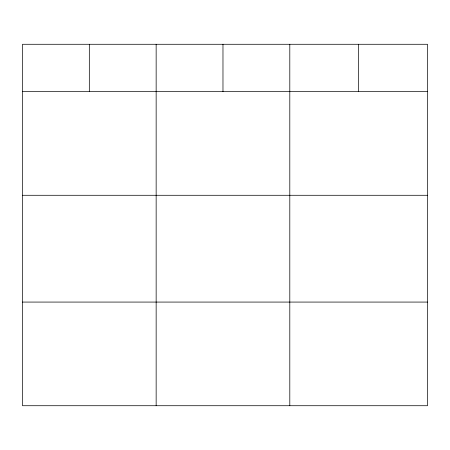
<?xml version="1.0" encoding="UTF-8"?>
<svg xmlns="http://www.w3.org/2000/svg" width="450" height="450" viewBox="0 0 450 450"><rect width="100%" height="100%" fill="white"/><g stroke="black" fill="none" stroke-linecap="round" stroke-linejoin="round"><path stroke-width="0.67" d="M427.5 195.283L427.5 44.28L22.5 44.28L22.5 405.72L427.5 405.72L427.5 195.283L22.5 195.283M22.5 91.637L427.5 91.637M22.5 302.074L427.5 302.074M358.65 44.28L358.65 91.637M289.8 44.28L289.8 405.72M222.975 44.28L222.975 91.637M156.15 44.28L156.15 405.72M89.325 44.28L89.325 91.637"/></g></svg>
